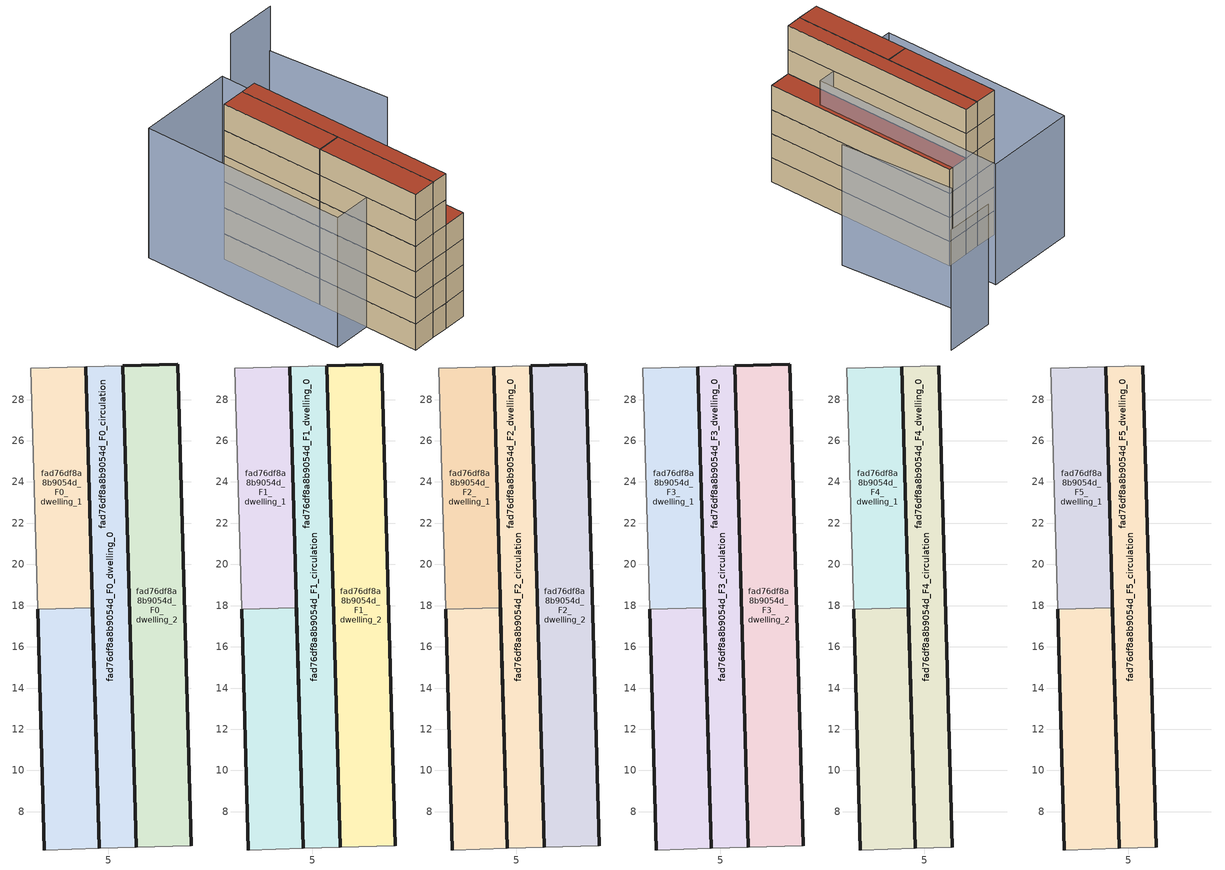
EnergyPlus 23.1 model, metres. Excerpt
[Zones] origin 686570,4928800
fad76df8a8b9054d_F0_dwelling_0
 floor ground (EU_floor_Construction): 4.22,17.91 4.54,6.26 4.54,6.21 1.88,6.14 1.56,17.83 z0; 5.7,29.65 6.34,6.26 4.54,6.21 4.54,6.26 3.9,29.6 z0
 wall outside (EU_wall_Construction): 1.56,17.83 1.88,6.14 / 4.54,6.21 4.22,17.91 z0:3
 wall adiabatic (EU_wall_Construction): 1.88,6.14 4.54,6.21 z0:3
 wall to fad76df8a8b9054d_F0_dwelling_1 (EU_wall_Construction): 4.22,17.91 1.56,17.83 z0:3
fad76df8a8b9054d_F0_dwelling_1
 floor ground (EU_floor_Construction): 3.9,29.6 4.22,17.91 1.56,17.83 1.24,29.53 z0
 wall adiabatic (EU_wall_Construction): 4.22,17.91 3.9,29.6 1.24,29.53 1.56,17.83 z0:3
fad76df8a8b9054d_F0_dwelling_2
 floor ground (EU_floor_Construction): 8.36,29.72 9,6.34 6.34,6.26 5.7,29.65 z0
 wall outside (EU_wall_Construction): 9,6.34 8.36,29.72 5.7,29.65 6.34,6.26 z0:3
 wall adiabatic (EU_wall_Construction): 6.34,6.26 9,6.34 z0:3
fad76df8a8b9054d_F0_circulation
 floor ground (EU_floor_Construction): 4.22,17.91 4.54,6.26 4.54,6.21 1.88,6.14 1.56,17.83 z0; 5.7,29.65 6.34,6.26 4.54,6.21 4.54,6.26 3.9,29.6 z0
 wall outside (EU_wall_Construction): 3.9,29.6 4.54,6.21 / 6.34,6.26 5.7,29.65 z0:3
 wall adiabatic (EU_wall_Construction): 5.7,29.65 3.9,29.6 / 4.54,6.21 6.34,6.26 z0:3
fad76df8a8b9054d_F1_dwelling_0
 floor to fad76df8a8b9054d_F0_dwelling_0 (EU_floor_Construction): 4.22,17.91 4.54,6.26 4.54,6.21 1.88,6.14 1.56,17.83 z3; 5.7,29.65 6.34,6.26 4.54,6.21 4.47,8.74 3.9,29.6 z3
 wall outside (EU_wall_Construction): 1.56,17.83 1.88,6.14 / 4.54,6.21 4.22,17.91 z3:6
 wall adiabatic (EU_wall_Construction): 1.88,6.14 4.54,6.21 z3:6
 wall to fad76df8a8b9054d_F1_dwelling_1 (EU_wall_Construction): 4.22,17.91 1.56,17.83 z3:6
fad76df8a8b9054d_F1_dwelling_1
 floor to fad76df8a8b9054d_F0_dwelling_1 (EU_floor_Construction): 3.9,29.6 4.22,17.91 1.56,17.83 1.24,29.53 z3
 wall adiabatic (EU_wall_Construction): 4.22,17.91 3.9,29.6 1.24,29.53 1.56,17.83 z3:6
fad76df8a8b9054d_F1_dwelling_2
 floor to fad76df8a8b9054d_F0_dwelling_2 (EU_floor_Construction): 8.36,29.72 9,6.34 6.34,6.26 5.7,29.65 z3
 wall outside (EU_wall_Construction): 9,6.34 8.36,29.72 5.7,29.65 6.34,6.26 z3:6
 wall adiabatic (EU_wall_Construction): 6.34,6.26 9,6.34 z3:6
fad76df8a8b9054d_F1_circulation
 floor to fad76df8a8b9054d_F0_circulation (EU_floor_Construction): 4.22,17.91 4.47,8.91 4.54,6.23 4.54,6.21 1.88,6.14 1.56,17.83 z3; 5.7,29.65 6.34,6.26 4.54,6.21 4.54,6.26 3.9,29.6 z3
 wall outside (EU_wall_Construction): 3.9,29.6 4.54,6.21 / 6.34,6.26 5.7,29.65 z3:6
 wall adiabatic (EU_wall_Construction): 5.7,29.65 3.9,29.6 / 4.54,6.21 6.34,6.26 z3:6
fad76df8a8b9054d_F2_dwelling_0
 floor to fad76df8a8b9054d_F1_dwelling_0 (EU_floor_Construction): 4.22,17.91 4.54,6.26 4.54,6.21 1.88,6.14 1.56,17.83 z6; 5.7,29.65 6.34,6.26 4.54,6.21 4.47,8.74 3.9,29.6 z6
 wall outside (EU_wall_Construction): 1.56,17.83 1.88,6.14 / 4.54,6.21 4.22,17.91 z6:9
 wall adiabatic (EU_wall_Construction): 1.88,6.14 4.54,6.21 z6:9
 wall to fad76df8a8b9054d_F2_dwelling_1 (EU_wall_Construction): 4.22,17.91 1.56,17.83 z6:9
fad76df8a8b9054d_F2_dwelling_1
 floor to fad76df8a8b9054d_F1_dwelling_1 (EU_floor_Construction): 3.9,29.6 4.22,17.91 1.56,17.83 1.24,29.53 z6
 wall adiabatic (EU_wall_Construction): 4.22,17.91 3.9,29.6 1.24,29.53 1.56,17.83 z6:9
fad76df8a8b9054d_F2_dwelling_2
 floor to fad76df8a8b9054d_F1_dwelling_2 (EU_floor_Construction): 8.36,29.72 9,6.34 6.34,6.26 5.7,29.65 z6
 wall outside (EU_wall_Construction): 9,6.34 8.36,29.72 5.7,29.65 6.34,6.26 z6:9
 wall adiabatic (EU_wall_Construction): 6.34,6.26 9,6.34 z6:9
fad76df8a8b9054d_F2_circulation
 floor to fad76df8a8b9054d_F1_circulation (EU_floor_Construction): 4.22,17.91 4.47,8.91 4.54,6.23 4.54,6.21 1.88,6.14 1.56,17.83 z6; 5.7,29.65 6.34,6.26 4.54,6.21 4.54,6.26 3.9,29.6 z6
 wall outside (EU_wall_Construction): 3.9,29.6 4.54,6.21 / 6.34,6.26 5.7,29.65 z6:9
 wall adiabatic (EU_wall_Construction): 5.7,29.65 3.9,29.6 / 4.54,6.21 6.34,6.26 z6:9
fad76df8a8b9054d_F3_dwelling_0
 floor to fad76df8a8b9054d_F2_dwelling_0 (EU_floor_Construction): 4.22,17.91 4.54,6.26 4.54,6.21 1.88,6.14 1.56,17.83 z9; 5.7,29.65 6.34,6.26 4.54,6.21 4.47,8.74 3.9,29.6 z9
 wall outside (EU_wall_Construction): 1.56,17.83 1.88,6.14 / 4.54,6.21 4.22,17.91 z9:12
 wall adiabatic (EU_wall_Construction): 1.88,6.14 4.54,6.21 z9:12
 wall to fad76df8a8b9054d_F3_dwelling_1 (EU_wall_Construction): 4.22,17.91 1.56,17.83 z9:12
fad76df8a8b9054d_F3_dwelling_1
 floor to fad76df8a8b9054d_F2_dwelling_1 (EU_floor_Construction): 3.9,29.6 4.22,17.91 1.56,17.83 1.24,29.53 z9
 wall adiabatic (EU_wall_Construction): 4.22,17.91 3.9,29.6 1.24,29.53 1.56,17.83 z9:12
fad76df8a8b9054d_F3_dwelling_2
 floor to fad76df8a8b9054d_F2_dwelling_2 (EU_floor_Construction): 8.36,29.72 9,6.34 6.34,6.26 5.7,29.65 z9
 wall outside (EU_wall_Construction): 9,6.34 8.36,29.72 5.7,29.65 6.34,6.26 z9:12
 wall adiabatic (EU_wall_Construction): 6.34,6.26 9,6.34 z9:12
 roof outside (EU_roof_Construction): 9,6.34 8.36,29.72 5.7,29.65 6.34,6.26 z12
fad76df8a8b9054d_F3_circulation
 floor to fad76df8a8b9054d_F2_circulation (EU_floor_Construction): 4.22,17.91 4.47,8.91 4.54,6.23 4.54,6.21 1.88,6.14 1.56,17.83 z9; 5.7,29.65 6.34,6.26 4.54,6.21 4.54,6.26 3.9,29.6 z9
 wall outside (EU_wall_Construction): 3.9,29.6 4.54,6.21 / 6.34,6.26 5.7,29.65 z9:12
 wall adiabatic (EU_wall_Construction): 5.7,29.65 3.9,29.6 / 4.54,6.21 6.34,6.26 z9:12
fad76df8a8b9054d_F4_dwelling_0
 floor to fad76df8a8b9054d_F3_dwelling_0 (EU_floor_Construction): 4.22,17.91 4.54,6.26 4.54,6.21 1.88,6.14 1.56,17.83 z12; 5.7,29.65 6.34,6.26 4.54,6.21 4.47,8.74 3.9,29.6 z12
 wall outside (EU_wall_Construction): 1.56,17.83 1.88,6.14 / 4.54,6.21 4.22,17.91 z12:15
 wall adiabatic (EU_wall_Construction): 1.88,6.14 4.54,6.21 z12:15
 wall to fad76df8a8b9054d_F4_dwelling_1 (EU_wall_Construction): 4.22,17.91 1.56,17.83 z12:15
fad76df8a8b9054d_F4_dwelling_1
 floor to fad76df8a8b9054d_F3_dwelling_1 (EU_floor_Construction): 3.9,29.6 4.22,17.91 1.56,17.83 1.24,29.53 z12
 wall adiabatic (EU_wall_Construction): 4.22,17.91 3.9,29.6 1.24,29.53 1.56,17.83 z12:15
fad76df8a8b9054d_F4_circulation
 floor to fad76df8a8b9054d_F3_circulation (EU_floor_Construction): 4.22,17.91 4.47,8.91 4.54,6.23 4.54,6.21 1.88,6.14 1.56,17.83 z12; 5.7,29.65 6.34,6.26 4.54,6.21 4.54,6.26 3.9,29.6 z12
 wall outside (EU_wall_Construction): 3.9,29.6 4.54,6.21 / 6.34,6.26 5.7,29.65 z12:15
 wall adiabatic (EU_wall_Construction): 5.7,29.65 3.9,29.6 / 4.54,6.21 6.34,6.26 z12:15
fad76df8a8b9054d_F5_dwelling_0
 floor to fad76df8a8b9054d_F4_dwelling_0 (EU_floor_Construction): 4.22,17.91 4.54,6.26 4.54,6.21 1.88,6.14 1.56,17.83 z15; 5.7,29.65 6.34,6.26 4.54,6.21 4.47,8.74 3.9,29.6 z15
 wall outside (EU_wall_Construction): 1.56,17.83 1.88,6.14 / 4.54,6.21 4.22,17.91 z15:18
 wall adiabatic (EU_wall_Construction): 1.88,6.14 4.54,6.21 z15:18
 wall to fad76df8a8b9054d_F5_dwelling_1 (EU_wall_Construction): 4.22,17.91 1.56,17.83 z15:18
 roof outside (EU_roof_Construction): 6.34,6.26 5.7,29.65 3.9,29.6 4.54,6.26 4.54,6.21 z18; 4.54,6.21 4.54,6.26 4.22,17.91 1.56,17.83 1.88,6.14 z18
fad76df8a8b9054d_F5_dwelling_1
 floor to fad76df8a8b9054d_F4_dwelling_1 (EU_floor_Construction): 3.9,29.6 4.22,17.91 1.56,17.83 1.24,29.53 z15
 wall adiabatic (EU_wall_Construction): 4.22,17.91 3.9,29.6 1.24,29.53 1.56,17.83 z15:18
 roof outside (EU_roof_Construction): 4.22,17.91 3.9,29.6 1.24,29.53 1.56,17.83 z18
fad76df8a8b9054d_F5_circulation
 floor to fad76df8a8b9054d_F4_circulation (EU_floor_Construction): 4.22,17.91 4.47,8.91 4.54,6.23 4.54,6.21 1.88,6.14 1.56,17.83 z15; 5.7,29.65 6.34,6.26 4.54,6.21 4.54,6.26 3.9,29.6 z15
 wall outside (EU_wall_Construction): 3.9,29.6 4.54,6.21 / 6.34,6.26 5.7,29.65 z15:18
 wall adiabatic (EU_wall_Construction): 5.7,29.65 3.9,29.6 / 4.54,6.21 6.34,6.26 z15:18
 roof outside (EU_roof_Construction): 6.34,6.26 5.7,29.65 3.9,29.6 4.54,6.26 4.54,6.21 z18; 4.54,6.21 4.54,6.26 4.22,17.91 1.56,17.83 1.88,6.14 z18
shading: 15.38,21.36 13.87,34.76 / 19.42,39.5 13.57,39.39 / -2.62,12.01 -3.22,35.12 / -3.22,35.12 7.75,35.41 / 7.75,35.41 8.35,12.3 / 8.35,12.3 -2.62,12.01 z0:15
[Building]
EU S2 Campaign: North Axis=0; Terrain=City; Solar Distribution=FullExterior
[Site:Location]
Bologna: Latitude=44.5; Longitude=11.25; Time Zone=1; Elevation=37
[SizingPeriod:WeatherFileDays]
AnnualSizingPeriod: Begin Month=1; Begin Day of Month=1; End Month=12; End Day of Month=31; Day of Week for Start Day=Monday; Use Weather File Daylight Saving Period=No; Use Weather File Rain and Snow Indicators=No
[MATERIAL]
EU_InternalMass_Material: Roughness=MediumRough; Thickness=0.1; Conductivity=1; Density=1800; Specific Heat=900; Thermal Absorptance=0.9; Solar Absorptance=0.7; Visible Absorptance=0.7
[MATERIAL:NOMASS] Roughness=MediumRough; Thermal Absorptance=0.9; Solar Absorptance=0.7; Visible Absorptance=0.7
Name | Thermal Resistance
EU_wall_NoMass | 0.905828
EU_roof_NoMass | 0.37593
EU_floor_NoMass | 0.67114
[CONSTRUCTION]
EU_wall_Construction: EU_wall_NoMass
EU_roof_Construction: EU_roof_NoMass
EU_floor_Construction: EU_floor_NoMass
EU_InternalMass_Construction: EU_InternalMass_Material
[ZONE] Type=1; Multiplier=1; Ceiling Height=autocalculate; Floor Area=autocalculate; Part of Total Floor Area=Yes
Name | Volume
fad76df8a8b9054d_F0_dwelling_0; fad76df8a8b9054d_F1_dwelling_0; fad76df8a8b9054d_F2_dwelling_0; fad76df8a8b9054d_F3_dwelling_0; fad76df8a8b9054d_F4_dwelling_0; fad76df8a8b9054d_F5_dwelling_0; fad76df8a8b9054d_F0_circulation; fad76df8a8b9054d_F1_circulation; fad76df8a8b9054d_F2_circulation; fad76df8a8b9054d_F3_circulation; fad76df8a8b9054d_F4_circulation; fad76df8a8b9054d_F5_circulation | 219.762
fad76df8a8b9054d_F0_dwelling_1; fad76df8a8b9054d_F1_dwelling_1; fad76df8a8b9054d_F2_dwelling_1; fad76df8a8b9054d_F3_dwelling_1; fad76df8a8b9054d_F4_dwelling_1; fad76df8a8b9054d_F5_dwelling_1 | 93.4307
fad76df8a8b9054d_F0_dwelling_2; fad76df8a8b9054d_F1_dwelling_2; fad76df8a8b9054d_F2_dwelling_2; fad76df8a8b9054d_F3_dwelling_2 | 186.861
[INTERNALMASS] Construction=EU_InternalMass_Construction
Name | Zone or ZoneList | Surface Area
fad76df8a8b9054d_F0_dwelling_0_EU_InternalMass | fad76df8a8b9054d_F0_dwelling_0 | 31.1436
fad76df8a8b9054d_F0_dwelling_1_EU_InternalMass | fad76df8a8b9054d_F0_dwelling_1 | 31.1436
fad76df8a8b9054d_F0_dwelling_2_EU_InternalMass | fad76df8a8b9054d_F0_dwelling_2 | 62.2873
fad76df8a8b9054d_F1_dwelling_0_EU_InternalMass | fad76df8a8b9054d_F1_dwelling_0 | 31.1436
fad76df8a8b9054d_F1_dwelling_1_EU_InternalMass | fad76df8a8b9054d_F1_dwelling_1 | 31.1436
fad76df8a8b9054d_F1_dwelling_2_EU_InternalMass | fad76df8a8b9054d_F1_dwelling_2 | 62.2873
fad76df8a8b9054d_F2_dwelling_0_EU_InternalMass | fad76df8a8b9054d_F2_dwelling_0 | 31.1436
fad76df8a8b9054d_F2_dwelling_1_EU_InternalMass | fad76df8a8b9054d_F2_dwelling_1 | 31.1436
fad76df8a8b9054d_F2_dwelling_2_EU_InternalMass | fad76df8a8b9054d_F2_dwelling_2 | 62.2873
fad76df8a8b9054d_F3_dwelling_0_EU_InternalMass | fad76df8a8b9054d_F3_dwelling_0 | 31.1436
fad76df8a8b9054d_F3_dwelling_1_EU_InternalMass | fad76df8a8b9054d_F3_dwelling_1 | 31.1436
fad76df8a8b9054d_F3_dwelling_2_EU_InternalMass | fad76df8a8b9054d_F3_dwelling_2 | 62.2873
fad76df8a8b9054d_F4_dwelling_0_EU_InternalMass | fad76df8a8b9054d_F4_dwelling_0 | 75.8414
fad76df8a8b9054d_F4_dwelling_1_EU_InternalMass | fad76df8a8b9054d_F4_dwelling_1 | 75.8414
fad76df8a8b9054d_F5_dwelling_0_EU_InternalMass | fad76df8a8b9054d_F5_dwelling_0 | 75.8414
fad76df8a8b9054d_F5_dwelling_1_EU_InternalMass | fad76df8a8b9054d_F5_dwelling_1 | 75.8414
[OTHEREQUIPMENT] Fuel Type=Electricity; Design Level Calculation Method=Watts/Area; Power per Zone Floor Area=1; Fraction Latent=0; Fraction Radiant=0; Fraction Lost=0; Carbon Dioxide Generation Rate=0; EndUse Subcategory=EU_Step8_InternalGains
Name | Zone or ZoneList or Space or SpaceList | Schedule
EU_Step8_InternalGain_fad76df8a8b9054d_F0_dwelling_0_f000 | fad76df8a8b9054d_F0_dwelling_0 | EU_Step8_GainSchedule_fad76df8a8b9054d_F0_dwelling_0_f000
EU_Step8_InternalGain_fad76df8a8b9054d_F0_dwelling_1_f000 | fad76df8a8b9054d_F0_dwelling_1 | EU_Step8_GainSchedule_fad76df8a8b9054d_F0_dwelling_1_f000
EU_Step8_InternalGain_fad76df8a8b9054d_F0_dwelling_2_f000 | fad76df8a8b9054d_F0_dwelling_2 | EU_Step8_GainSchedule_fad76df8a8b9054d_F0_dwelling_2_f000
EU_Step8_InternalGain_fad76df8a8b9054d_F1_dwelling_0_f000 | fad76df8a8b9054d_F1_dwelling_0 | EU_Step8_GainSchedule_fad76df8a8b9054d_F1_dwelling_0_f000
EU_Step8_InternalGain_fad76df8a8b9054d_F1_dwelling_1_f000 | fad76df8a8b9054d_F1_dwelling_1 | EU_Step8_GainSchedule_fad76df8a8b9054d_F1_dwelling_1_f000
EU_Step8_InternalGain_fad76df8a8b9054d_F1_dwelling_2_f000 | fad76df8a8b9054d_F1_dwelling_2 | EU_Step8_GainSchedule_fad76df8a8b9054d_F1_dwelling_2_f000
EU_Step8_InternalGain_fad76df8a8b9054d_F2_dwelling_0_f000 | fad76df8a8b9054d_F2_dwelling_0 | EU_Step8_GainSchedule_fad76df8a8b9054d_F2_dwelling_0_f000
EU_Step8_InternalGain_fad76df8a8b9054d_F2_dwelling_1_f000 | fad76df8a8b9054d_F2_dwelling_1 | EU_Step8_GainSchedule_fad76df8a8b9054d_F2_dwelling_1_f000
EU_Step8_InternalGain_fad76df8a8b9054d_F2_dwelling_2_f000 | fad76df8a8b9054d_F2_dwelling_2 | EU_Step8_GainSchedule_fad76df8a8b9054d_F2_dwelling_2_f000
EU_Step8_InternalGain_fad76df8a8b9054d_F3_dwelling_0_f000 | fad76df8a8b9054d_F3_dwelling_0 | EU_Step8_GainSchedule_fad76df8a8b9054d_F3_dwelling_0_f000
EU_Step8_InternalGain_fad76df8a8b9054d_F3_dwelling_1_f000 | fad76df8a8b9054d_F3_dwelling_1 | EU_Step8_GainSchedule_fad76df8a8b9054d_F3_dwelling_1_f000
EU_Step8_InternalGain_fad76df8a8b9054d_F3_dwelling_2_f000 | fad76df8a8b9054d_F3_dwelling_2 | EU_Step8_GainSchedule_fad76df8a8b9054d_F3_dwelling_2_f000
EU_Step8_InternalGain_fad76df8a8b9054d_F4_dwelling_0_f000 | fad76df8a8b9054d_F4_dwelling_0 | EU_Step8_GainSchedule_fad76df8a8b9054d_F4_dwelling_0_f000
EU_Step8_InternalGain_fad76df8a8b9054d_F4_dwelling_1_f000 | fad76df8a8b9054d_F4_dwelling_1 | EU_Step8_GainSchedule_fad76df8a8b9054d_F4_dwelling_1_f000
EU_Step8_InternalGain_fad76df8a8b9054d_F5_dwelling_0_f000 | fad76df8a8b9054d_F5_dwelling_0 | EU_Step8_GainSchedule_fad76df8a8b9054d_F5_dwelling_0_f000
EU_Step8_InternalGain_fad76df8a8b9054d_F5_dwelling_1_f000 | fad76df8a8b9054d_F5_dwelling_1 | EU_Step8_GainSchedule_fad76df8a8b9054d_F5_dwelling_1_f000
[ZONEINFILTRATION:DESIGNFLOWRATE] Schedule=EU_AlwaysOn; Design Flow Rate Calculation Method=Flow/Area; Flow Rate per Floor Area=0.0005; Constant Term Coefficient=1; Temperature Term Coefficient=0; Velocity Term Coefficient=0; Velocity Squared Term Coefficient=0
Name | Zone or ZoneList or Space or SpaceList
EU_Circulation_Infiltration_fad76df8a8b9054d_F0_circulation | fad76df8a8b9054d_F0_circulation
EU_Circulation_Infiltration_fad76df8a8b9054d_F1_circulation | fad76df8a8b9054d_F1_circulation
EU_Circulation_Infiltration_fad76df8a8b9054d_F2_circulation | fad76df8a8b9054d_F2_circulation
EU_Circulation_Infiltration_fad76df8a8b9054d_F3_circulation | fad76df8a8b9054d_F3_circulation
EU_Circulation_Infiltration_fad76df8a8b9054d_F4_circulation | fad76df8a8b9054d_F4_circulation
EU_Circulation_Infiltration_fad76df8a8b9054d_F5_circulation | fad76df8a8b9054d_F5_circulation
[ZONEVENTILATION:DESIGNFLOWRATE] Schedule=EU_AlwaysOn; Design Flow Rate Calculation Method=AirChanges/Hour; Air Changes per Hour=0.73129; Ventilation Type=Natural; Fan Pressure Rise=0; Fan Total Efficiency=1; Constant Term Coefficient=1; Temperature Term Coefficient=0; Velocity Term Coefficient=0; Velocity Squared Term Coefficient=0; Minimum Indoor Temperature=-100; Maximum Indoor Temperature=100; Delta Temperature=-100; Minimum Outdoor Temperature=-100; Maximum Outdoor Temperature=100; Maximum Wind Speed=40
Name | Zone or ZoneList or Space or SpaceList
EU_ConstantAir_fad76df8a8b9054d_F0_dwelling_0 | fad76df8a8b9054d_F0_dwelling_0
EU_ConstantAir_fad76df8a8b9054d_F0_dwelling_1 | fad76df8a8b9054d_F0_dwelling_1
EU_ConstantAir_fad76df8a8b9054d_F0_dwelling_2 | fad76df8a8b9054d_F0_dwelling_2
EU_ConstantAir_fad76df8a8b9054d_F1_dwelling_0 | fad76df8a8b9054d_F1_dwelling_0
EU_ConstantAir_fad76df8a8b9054d_F1_dwelling_1 | fad76df8a8b9054d_F1_dwelling_1
EU_ConstantAir_fad76df8a8b9054d_F1_dwelling_2 | fad76df8a8b9054d_F1_dwelling_2
EU_ConstantAir_fad76df8a8b9054d_F2_dwelling_0 | fad76df8a8b9054d_F2_dwelling_0
EU_ConstantAir_fad76df8a8b9054d_F2_dwelling_1 | fad76df8a8b9054d_F2_dwelling_1
EU_ConstantAir_fad76df8a8b9054d_F2_dwelling_2 | fad76df8a8b9054d_F2_dwelling_2
EU_ConstantAir_fad76df8a8b9054d_F3_dwelling_0 | fad76df8a8b9054d_F3_dwelling_0
EU_ConstantAir_fad76df8a8b9054d_F3_dwelling_1 | fad76df8a8b9054d_F3_dwelling_1
EU_ConstantAir_fad76df8a8b9054d_F3_dwelling_2 | fad76df8a8b9054d_F3_dwelling_2
EU_ConstantAir_fad76df8a8b9054d_F4_dwelling_0 | fad76df8a8b9054d_F4_dwelling_0
EU_ConstantAir_fad76df8a8b9054d_F4_dwelling_1 | fad76df8a8b9054d_F4_dwelling_1
EU_ConstantAir_fad76df8a8b9054d_F5_dwelling_0 | fad76df8a8b9054d_F5_dwelling_0
EU_ConstantAir_fad76df8a8b9054d_F5_dwelling_1 | fad76df8a8b9054d_F5_dwelling_1
[HVACTEMPLATE:THERMOSTAT] Constant Heating Setpoint=20; Constant Cooling Setpoint=50
EU_HeatOnly_fad76df8a8b9054d_F0_dwelling_0; EU_HeatOnly_fad76df8a8b9054d_F0_dwelling_1; EU_HeatOnly_fad76df8a8b9054d_F0_dwelling_2; EU_HeatOnly_fad76df8a8b9054d_F1_dwelling_0; EU_HeatOnly_fad76df8a8b9054d_F1_dwelling_1; EU_HeatOnly_fad76df8a8b9054d_F1_dwelling_2; EU_HeatOnly_fad76df8a8b9054d_F2_dwelling_0; EU_HeatOnly_fad76df8a8b9054d_F2_dwelling_1; EU_HeatOnly_fad76df8a8b9054d_F2_dwelling_2; EU_HeatOnly_fad76df8a8b9054d_F3_dwelling_0; EU_HeatOnly_fad76df8a8b9054d_F3_dwelling_1; EU_HeatOnly_fad76df8a8b9054d_F3_dwelling_2; EU_HeatOnly_fad76df8a8b9054d_F4_dwelling_0; EU_HeatOnly_fad76df8a8b9054d_F4_dwelling_1; EU_HeatOnly_fad76df8a8b9054d_F5_dwelling_0; EU_HeatOnly_fad76df8a8b9054d_F5_dwelling_1
[HVACTEMPLATE:ZONE:IDEALLOADSAIRSYSTEM] System Availability Schedule=EU_AlwaysOn; Maximum Heating Supply Air Temperature=50; Minimum Cooling Supply Air Temperature=13; Maximum Heating Supply Air Humidity Ratio=0.0156; Minimum Cooling Supply Air Humidity Ratio=0.0077; Heating Limit=NoLimit; Cooling Limit=NoLimit; Heating Availability Schedule=EU_AlwaysOn; Cooling Availability Schedule=EU_CoolingOff; Dehumidification Control Type=ConstantSensibleHeatRatio; Cooling Sensible Heat Ratio=0.7; Dehumidification Setpoint=60; Humidification Control Type=None; Humidification Setpoint=30; Outdoor Air Method=None; Outdoor Air Flow Rate per Person=0.00944; Outdoor Air Flow Rate per Zone Floor Area=0; Outdoor Air Flow Rate per Zone=0; Demand Controlled Ventilation Type=None; Outdoor Air Economizer Type=NoEconomizer; Heat Recovery Type=None; Sensible Heat Recovery Effectiveness=0.7; Latent Heat Recovery Effectiveness=0.65
Name | Template Thermostat
fad76df8a8b9054d_F0_dwelling_0 | EU_HeatOnly_fad76df8a8b9054d_F0_dwelling_0
fad76df8a8b9054d_F0_dwelling_1 | EU_HeatOnly_fad76df8a8b9054d_F0_dwelling_1
fad76df8a8b9054d_F0_dwelling_2 | EU_HeatOnly_fad76df8a8b9054d_F0_dwelling_2
fad76df8a8b9054d_F1_dwelling_0 | EU_HeatOnly_fad76df8a8b9054d_F1_dwelling_0
fad76df8a8b9054d_F1_dwelling_1 | EU_HeatOnly_fad76df8a8b9054d_F1_dwelling_1
fad76df8a8b9054d_F1_dwelling_2 | EU_HeatOnly_fad76df8a8b9054d_F1_dwelling_2
fad76df8a8b9054d_F2_dwelling_0 | EU_HeatOnly_fad76df8a8b9054d_F2_dwelling_0
fad76df8a8b9054d_F2_dwelling_1 | EU_HeatOnly_fad76df8a8b9054d_F2_dwelling_1
fad76df8a8b9054d_F2_dwelling_2 | EU_HeatOnly_fad76df8a8b9054d_F2_dwelling_2
fad76df8a8b9054d_F3_dwelling_0 | EU_HeatOnly_fad76df8a8b9054d_F3_dwelling_0
fad76df8a8b9054d_F3_dwelling_1 | EU_HeatOnly_fad76df8a8b9054d_F3_dwelling_1
fad76df8a8b9054d_F3_dwelling_2 | EU_HeatOnly_fad76df8a8b9054d_F3_dwelling_2
fad76df8a8b9054d_F4_dwelling_0 | EU_HeatOnly_fad76df8a8b9054d_F4_dwelling_0
fad76df8a8b9054d_F4_dwelling_1 | EU_HeatOnly_fad76df8a8b9054d_F4_dwelling_1
fad76df8a8b9054d_F5_dwelling_0 | EU_HeatOnly_fad76df8a8b9054d_F5_dwelling_0
fad76df8a8b9054d_F5_dwelling_1 | EU_HeatOnly_fad76df8a8b9054d_F5_dwelling_1
[SIZING:ZONE] Zone Cooling Design Supply Air Temperature Input Method=SupplyAirTemperature; Zone Cooling Design Supply Air Temperature=13; Zone Heating Design Supply Air Temperature Input Method=SupplyAirTemperature; Zone Heating Design Supply Air Temperature=50; Zone Cooling Design Supply Air Humidity Ratio=0.008; Zone Heating Design Supply Air Humidity Ratio=0.008; Cooling Design Air Flow Method=DesignDay; Cooling Design Air Flow Rate=0; Cooling Minimum Air Flow per Zone Floor Area=0.000762; Cooling Minimum Air Flow=0; Cooling Minimum Air Flow Fraction=0.2; Heating Design Air Flow Method=DesignDay; Heating Design Air Flow Rate=0; Heating Maximum Air Flow per Zone Floor Area=0.002032; Heating Maximum Air Flow=0.141576; Heating Maximum Air Flow Fraction=0.3; Account for Dedicated Outdoor Air System=No; Dedicated Outdoor Air System Control Strategy=NeutralSupplyAir; Dedicated Outdoor Air Low Setpoint Temperature for Design=autosize; Dedicated Outdoor Air High Setpoint Temperature for Design=autosize; Zone Load Sizing Method=Sensible Load Only No Latent Load; Zone Latent Cooling Design Supply Air Humidity Ratio Input Method=HumidityRatioDifference; Zone Cooling Design Supply Air Humidity Ratio Difference=0.005; Zone Latent Heating Design Supply Air Humidity Ratio Input Method=HumidityRatioDifference; Zone Humidification Design Supply Air Humidity Ratio Difference=0.005
fad76df8a8b9054d_F0_dwelling_0; fad76df8a8b9054d_F0_dwelling_1; fad76df8a8b9054d_F0_dwelling_2; fad76df8a8b9054d_F1_dwelling_0; fad76df8a8b9054d_F1_dwelling_1; fad76df8a8b9054d_F1_dwelling_2; fad76df8a8b9054d_F2_dwelling_0; fad76df8a8b9054d_F2_dwelling_1; fad76df8a8b9054d_F2_dwelling_2; fad76df8a8b9054d_F3_dwelling_0; fad76df8a8b9054d_F3_dwelling_1; fad76df8a8b9054d_F3_dwelling_2; fad76df8a8b9054d_F4_dwelling_0; fad76df8a8b9054d_F4_dwelling_1; fad76df8a8b9054d_F5_dwelling_0; fad76df8a8b9054d_F5_dwelling_1
[SCHEDULE:CONSTANT]
Name | Hourly Value
EU_AlwaysOn | 1
EU_CoolingOff | 0
[SCHEDULE:FILE] Column Number=1; Rows to Skip at Top=0; Number of Hours of Data=8760; Column Separator=Comma; Interpolate to Timestep=No; Minutes per Item=60; Adjust Schedule for Daylight Savings=Yes
Name | File
EU_Step8_GainSchedule_fad76df8a8b9054d_F0_dwelling_0_f000 | ../../schedules/fad76df8a8b9054d/fad76df8a8b9054d_F0_dwelling_0_f000_gain.csv
EU_Step8_GainSchedule_fad76df8a8b9054d_F0_dwelling_1_f000 | ../../schedules/fad76df8a8b9054d/fad76df8a8b9054d_F0_dwelling_1_f000_gain.csv
EU_Step8_GainSchedule_fad76df8a8b9054d_F0_dwelling_2_f000 | ../../schedules/fad76df8a8b9054d/fad76df8a8b9054d_F0_dwelling_2_f000_gain.csv
EU_Step8_GainSchedule_fad76df8a8b9054d_F1_dwelling_0_f000 | ../../schedules/fad76df8a8b9054d/fad76df8a8b9054d_F1_dwelling_0_f000_gain.csv
EU_Step8_GainSchedule_fad76df8a8b9054d_F1_dwelling_1_f000 | ../../schedules/fad76df8a8b9054d/fad76df8a8b9054d_F1_dwelling_1_f000_gain.csv
EU_Step8_GainSchedule_fad76df8a8b9054d_F1_dwelling_2_f000 | ../../schedules/fad76df8a8b9054d/fad76df8a8b9054d_F1_dwelling_2_f000_gain.csv
EU_Step8_GainSchedule_fad76df8a8b9054d_F2_dwelling_0_f000 | ../../schedules/fad76df8a8b9054d/fad76df8a8b9054d_F2_dwelling_0_f000_gain.csv
EU_Step8_GainSchedule_fad76df8a8b9054d_F2_dwelling_1_f000 | ../../schedules/fad76df8a8b9054d/fad76df8a8b9054d_F2_dwelling_1_f000_gain.csv
EU_Step8_GainSchedule_fad76df8a8b9054d_F2_dwelling_2_f000 | ../../schedules/fad76df8a8b9054d/fad76df8a8b9054d_F2_dwelling_2_f000_gain.csv
EU_Step8_GainSchedule_fad76df8a8b9054d_F3_dwelling_0_f000 | ../../schedules/fad76df8a8b9054d/fad76df8a8b9054d_F3_dwelling_0_f000_gain.csv
EU_Step8_GainSchedule_fad76df8a8b9054d_F3_dwelling_1_f000 | ../../schedules/fad76df8a8b9054d/fad76df8a8b9054d_F3_dwelling_1_f000_gain.csv
EU_Step8_GainSchedule_fad76df8a8b9054d_F3_dwelling_2_f000 | ../../schedules/fad76df8a8b9054d/fad76df8a8b9054d_F3_dwelling_2_f000_gain.csv
EU_Step8_GainSchedule_fad76df8a8b9054d_F4_dwelling_0_f000 | ../../schedules/fad76df8a8b9054d/fad76df8a8b9054d_F4_dwelling_0_f000_gain.csv
EU_Step8_GainSchedule_fad76df8a8b9054d_F4_dwelling_1_f000 | ../../schedules/fad76df8a8b9054d/fad76df8a8b9054d_F4_dwelling_1_f000_gain.csv
EU_Step8_GainSchedule_fad76df8a8b9054d_F5_dwelling_0_f000 | ../../schedules/fad76df8a8b9054d/fad76df8a8b9054d_F5_dwelling_0_f000_gain.csv
EU_Step8_GainSchedule_fad76df8a8b9054d_F5_dwelling_1_f000 | ../../schedules/fad76df8a8b9054d/fad76df8a8b9054d_F5_dwelling_1_f000_gain.csv
